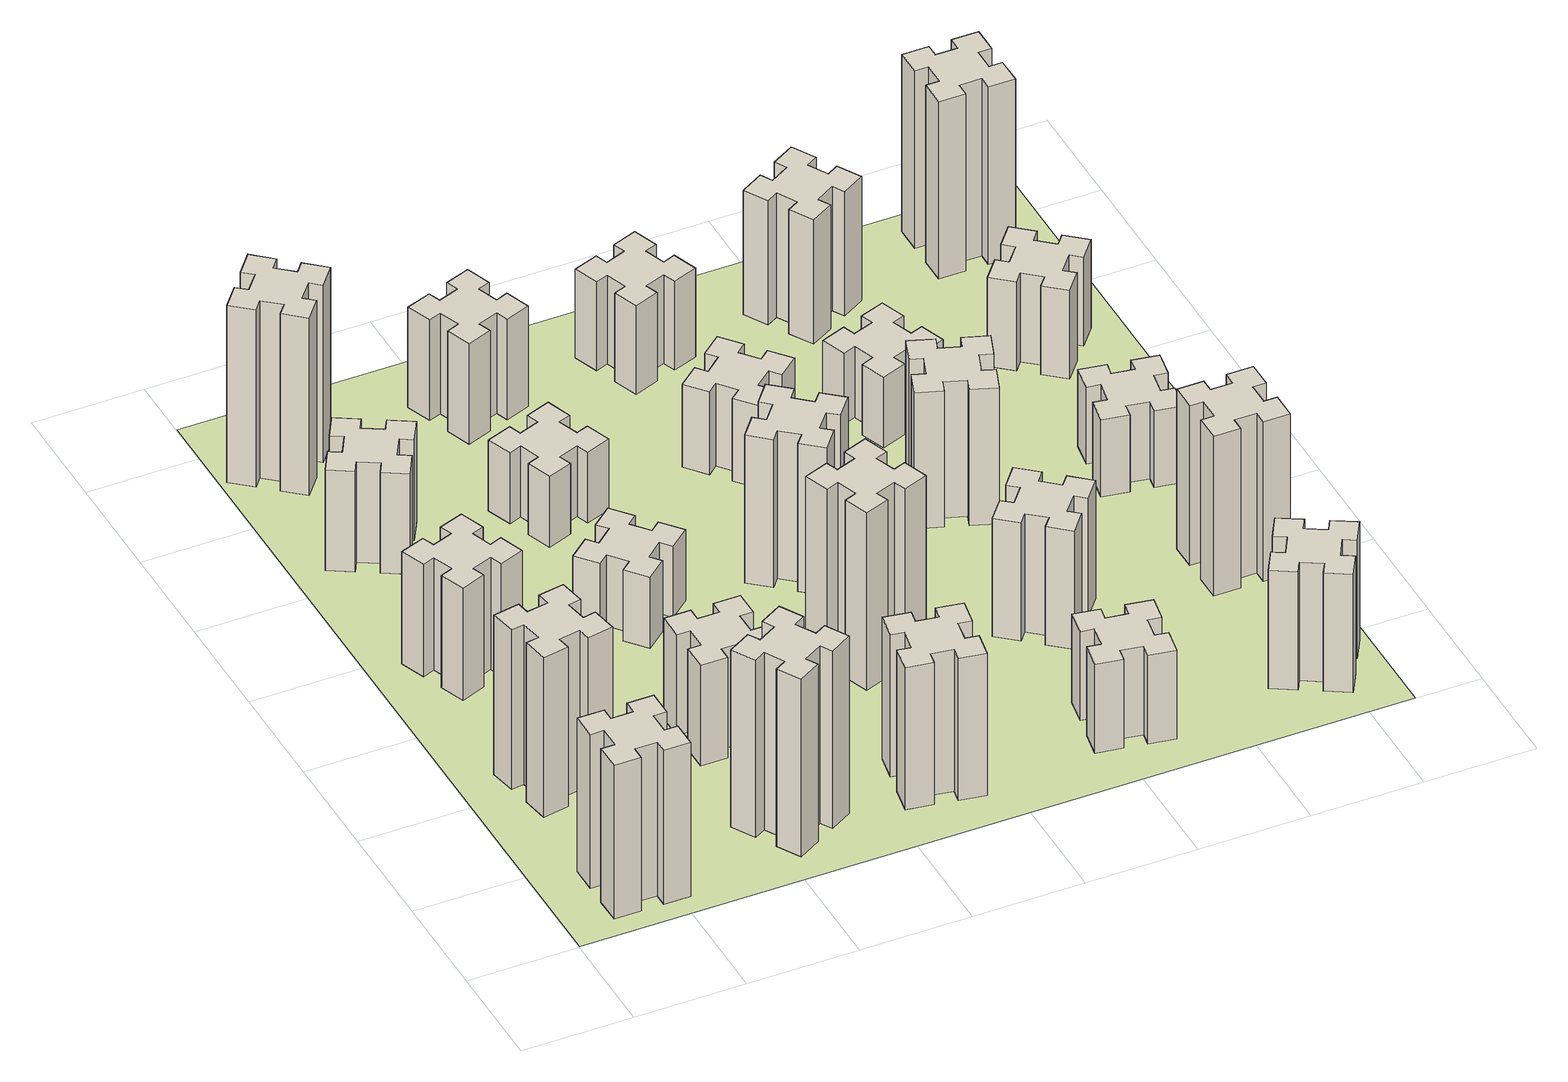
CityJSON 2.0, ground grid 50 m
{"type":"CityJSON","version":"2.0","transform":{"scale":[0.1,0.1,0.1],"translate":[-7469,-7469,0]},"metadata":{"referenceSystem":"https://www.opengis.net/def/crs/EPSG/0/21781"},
"CityObjects":{
"building1":{"type":"Building","attributes":{"class":"1000","function":"1000","usage":"1000","yearOfConstruction":2016,"roofType":"1000","measuredHeight":78,"storeysAboveGround":30,"storeysBelowGround":0},"geometry":[{"type":"Solid","lod":"1","boundaries":[[[[0,1,2,3,4,5,6,7,8,9,10,11,12,13,14,15,16,17,18,19]],[[17,16,20,21]],[[16,15,22,20]],[[15,14,23,22]],[[14,13,24,23]],[[13,12,25,24]],[[12,11,26,25]],[[11,10,27,26]],[[10,9,28,27]],[[9,8,29,28]],[[8,7,30,29]],[[7,6,31,30]],[[6,5,32,31]],[[5,4,33,32]],[[4,3,34,33]],[[3,2,35,34]],[[2,1,36,35]],[[1,0,37,36]],[[0,19,38,37]],[[19,18,39,38]],[[18,17,21,39]],[[24,25,26,27,28,29,30,31,32,33,34,35,36,37,38,39,21,20,22,23]]]]}]},
"building2":{"type":"Building","attributes":{"class":"1000","function":"1000","usage":"1000","yearOfConstruction":2016,"roofType":"1000","measuredHeight":81,"storeysAboveGround":30,"storeysBelowGround":0},"geometry":[{"type":"Solid","lod":"1","boundaries":[[[[40,41,42,43,44,45,46,47,48,49,50,51,52,53,54,55,56,57,58,59]],[[57,56,60,61]],[[56,55,62,60]],[[55,54,63,62]],[[54,53,64,63]],[[53,52,65,64]],[[52,51,66,65]],[[51,50,67,66]],[[50,49,68,67]],[[49,48,69,68]],[[48,47,70,69]],[[47,46,71,70]],[[46,45,72,71]],[[45,44,73,72]],[[44,43,74,73]],[[43,42,75,74]],[[42,41,76,75]],[[41,40,77,76]],[[40,59,78,77]],[[59,58,79,78]],[[58,57,61,79]],[[64,65,66,67,68,69,70,71,72,73,74,75,76,77,78,79,61,60,62,63]]]]}]},
"building3":{"type":"Building","attributes":{"class":"1000","function":"1000","usage":"1000","yearOfConstruction":2016,"roofType":"1000","measuredHeight":57,"storeysAboveGround":30,"storeysBelowGround":0},"geometry":[{"type":"Solid","lod":"1","boundaries":[[[[80,81,82,83,84,85,86,87,88,89,90,91,92,93,94,95,96,97,98,99]],[[97,96,100,101]],[[96,95,102,100]],[[95,94,103,102]],[[94,93,104,103]],[[93,92,105,104]],[[92,91,106,105]],[[91,90,107,106]],[[90,89,108,107]],[[89,88,109,108]],[[88,87,110,109]],[[87,86,111,110]],[[86,85,112,111]],[[85,84,113,112]],[[84,83,114,113]],[[83,82,115,114]],[[82,81,116,115]],[[81,80,117,116]],[[80,99,118,117]],[[99,98,119,118]],[[98,97,101,119]],[[104,105,106,107,108,109,110,111,112,113,114,115,116,117,118,119,101,100,102,103]]]]}]},
"building4":{"type":"Building","attributes":{"class":"1000","function":"1000","usage":"1000","yearOfConstruction":2016,"roofType":"1000","measuredHeight":51,"storeysAboveGround":30,"storeysBelowGround":0},"geometry":[{"type":"Solid","lod":"1","boundaries":[[[[120,121,122,123,124,125,126,127,128,129,130,131,132,133,134,135,136,137,138,139]],[[137,136,140,141]],[[136,135,142,140]],[[135,134,143,142]],[[134,133,144,143]],[[133,132,145,144]],[[132,131,146,145]],[[131,130,147,146]],[[130,129,148,147]],[[129,128,149,148]],[[128,127,150,149]],[[127,126,151,150]],[[126,125,152,151]],[[125,124,153,152]],[[124,123,154,153]],[[123,122,155,154]],[[122,121,156,155]],[[121,120,157,156]],[[120,139,158,157]],[[139,138,159,158]],[[138,137,141,159]],[[144,145,146,147,148,149,150,151,152,153,154,155,156,157,158,159,141,140,142,143]]]]}]},
"building5":{"type":"Building","attributes":{"class":"1000","function":"1000","usage":"1000","yearOfConstruction":2016,"roofType":"1000","measuredHeight":90,"storeysAboveGround":30,"storeysBelowGround":0},"geometry":[{"type":"Solid","lod":"1","boundaries":[[[[160,161,162,163,164,165,166,167,168,169,170,171,172,173,174,175,176,177,178,179]],[[177,176,180,181]],[[176,175,182,180]],[[175,174,183,182]],[[174,173,184,183]],[[173,172,185,184]],[[172,171,186,185]],[[171,170,187,186]],[[170,169,188,187]],[[169,168,189,188]],[[168,167,190,189]],[[167,166,191,190]],[[166,165,192,191]],[[165,164,193,192]],[[164,163,194,193]],[[163,162,195,194]],[[162,161,196,195]],[[161,160,197,196]],[[160,179,198,197]],[[179,178,199,198]],[[178,177,181,199]],[[184,185,186,187,188,189,190,191,192,193,194,195,196,197,198,199,181,180,182,183]]]]}]},
"building6":{"type":"Building","attributes":{"class":"1000","function":"1000","usage":"1000","yearOfConstruction":2016,"roofType":"1000","measuredHeight":90,"storeysAboveGround":30,"storeysBelowGround":0},"geometry":[{"type":"Solid","lod":"1","boundaries":[[[[200,201,202,203,204,205,206,207,208,209,210,211,212,213,214,215,216,217,218,219]],[[217,216,220,221]],[[216,215,222,220]],[[215,214,223,222]],[[214,213,224,223]],[[213,212,225,224]],[[212,211,226,225]],[[211,210,227,226]],[[210,209,228,227]],[[209,208,229,228]],[[208,207,230,229]],[[207,206,231,230]],[[206,205,232,231]],[[205,204,233,232]],[[204,203,234,233]],[[203,202,235,234]],[[202,201,236,235]],[[201,200,237,236]],[[200,219,238,237]],[[219,218,239,238]],[[218,217,221,239]],[[224,225,226,227,228,229,230,231,232,233,234,235,236,237,238,239,221,220,222,223]]]]}]},
"building7":{"type":"Building","attributes":{"class":"1000","function":"1000","usage":"1000","yearOfConstruction":2016,"roofType":"1000","measuredHeight":51,"storeysAboveGround":30,"storeysBelowGround":0},"geometry":[{"type":"Solid","lod":"1","boundaries":[[[[240,241,242,243,244,245,246,247,248,249,250,251,252,253,254,255,256,257,258,259]],[[257,256,260,261]],[[256,255,262,260]],[[255,254,263,262]],[[254,253,264,263]],[[253,252,265,264]],[[252,251,266,265]],[[251,250,267,266]],[[250,249,268,267]],[[249,248,269,268]],[[248,247,270,269]],[[247,246,271,270]],[[246,245,272,271]],[[245,244,273,272]],[[244,243,274,273]],[[243,242,275,274]],[[242,241,276,275]],[[241,240,277,276]],[[240,259,278,277]],[[259,258,279,278]],[[258,257,261,279]],[[264,265,266,267,268,269,270,271,272,273,274,275,276,277,278,279,261,260,262,263]]]]}]},
"building8":{"type":"Building","attributes":{"class":"1000","function":"1000","usage":"1000","yearOfConstruction":2016,"roofType":"1000","measuredHeight":36,"storeysAboveGround":30,"storeysBelowGround":0},"geometry":[{"type":"Solid","lod":"1","boundaries":[[[[280,281,282,283,284,285,286,287,288,289,290,291,292,293,294,295,296,297,298,299]],[[297,296,300,301]],[[296,295,302,300]],[[295,294,303,302]],[[294,293,304,303]],[[293,292,305,304]],[[292,291,306,305]],[[291,290,307,306]],[[290,289,308,307]],[[289,288,309,308]],[[288,287,310,309]],[[287,286,311,310]],[[286,285,312,311]],[[285,284,313,312]],[[284,283,314,313]],[[283,282,315,314]],[[282,281,316,315]],[[281,280,317,316]],[[280,299,318,317]],[[299,298,319,318]],[[298,297,301,319]],[[304,305,306,307,308,309,310,311,312,313,314,315,316,317,318,319,301,300,302,303]]]]}]},
"building9":{"type":"Building","attributes":{"class":"1000","function":"1000","usage":"1000","yearOfConstruction":2016,"roofType":"1000","measuredHeight":72,"storeysAboveGround":30,"storeysBelowGround":0},"geometry":[{"type":"Solid","lod":"1","boundaries":[[[[320,321,322,323,324,325,326,327,328,329,330,331,332,333,334,335,336,337,338,339]],[[337,336,340,341]],[[336,335,342,340]],[[335,334,343,342]],[[334,333,344,343]],[[333,332,345,344]],[[332,331,346,345]],[[331,330,347,346]],[[330,329,348,347]],[[329,328,349,348]],[[328,327,350,349]],[[327,326,351,350]],[[326,325,352,351]],[[325,324,353,352]],[[324,323,354,353]],[[323,322,355,354]],[[322,321,356,355]],[[321,320,357,356]],[[320,339,358,357]],[[339,338,359,358]],[[338,337,341,359]],[[344,345,346,347,348,349,350,351,352,353,354,355,356,357,358,359,341,340,342,343]]]]}]},
"building10":{"type":"Building","attributes":{"class":"1000","function":"1000","usage":"1000","yearOfConstruction":2016,"roofType":"1000","measuredHeight":36,"storeysAboveGround":30,"storeysBelowGround":0},"geometry":[{"type":"Solid","lod":"1","boundaries":[[[[360,361,362,363,364,365,366,367,368,369,370,371,372,373,374,375,376,377,378,379]],[[377,376,380,381]],[[376,375,382,380]],[[375,374,383,382]],[[374,373,384,383]],[[373,372,385,384]],[[372,371,386,385]],[[371,370,387,386]],[[370,369,388,387]],[[369,368,389,388]],[[368,367,390,389]],[[367,366,391,390]],[[366,365,392,391]],[[365,364,393,392]],[[364,363,394,393]],[[363,362,395,394]],[[362,361,396,395]],[[361,360,397,396]],[[360,379,398,397]],[[379,378,399,398]],[[378,377,381,399]],[[384,385,386,387,388,389,390,391,392,393,394,395,396,397,398,399,381,380,382,383]]]]}]},
"building11":{"type":"Building","attributes":{"class":"1000","function":"1000","usage":"1000","yearOfConstruction":2016,"roofType":"1000","measuredHeight":51,"storeysAboveGround":30,"storeysBelowGround":0},"geometry":[{"type":"Solid","lod":"1","boundaries":[[[[400,401,402,403,404,405,406,407,408,409,410,411,412,413,414,415,416,417,418,419]],[[417,416,420,421]],[[416,415,422,420]],[[415,414,423,422]],[[414,413,424,423]],[[413,412,425,424]],[[412,411,426,425]],[[411,410,427,426]],[[410,409,428,427]],[[409,408,429,428]],[[408,407,430,429]],[[407,406,431,430]],[[406,405,432,431]],[[405,404,433,432]],[[404,403,434,433]],[[403,402,435,434]],[[402,401,436,435]],[[401,400,437,436]],[[400,419,438,437]],[[419,418,439,438]],[[418,417,421,439]],[[424,425,426,427,428,429,430,431,432,433,434,435,436,437,438,439,421,420,422,423]]]]}]},
"building12":{"type":"Building","attributes":{"class":"1000","function":"1000","usage":"1000","yearOfConstruction":2016,"roofType":"1000","measuredHeight":90,"storeysAboveGround":30,"storeysBelowGround":0},"geometry":[{"type":"Solid","lod":"1","boundaries":[[[[440,441,442,443,444,445,446,447,448,449,450,451,452,453,454,455,456,457,458,459]],[[457,456,460,461]],[[456,455,462,460]],[[455,454,463,462]],[[454,453,464,463]],[[453,452,465,464]],[[452,451,466,465]],[[451,450,467,466]],[[450,449,468,467]],[[449,448,469,468]],[[448,447,470,469]],[[447,446,471,470]],[[446,445,472,471]],[[445,444,473,472]],[[444,443,474,473]],[[443,442,475,474]],[[442,441,476,475]],[[441,440,477,476]],[[440,459,478,477]],[[459,458,479,478]],[[458,457,461,479]],[[464,465,466,467,468,469,470,471,472,473,474,475,476,477,478,479,461,460,462,463]]]]}]},
"building13":{"type":"Building","attributes":{"class":"1000","function":"1000","usage":"1000","yearOfConstruction":2016,"roofType":"1000","measuredHeight":75,"storeysAboveGround":30,"storeysBelowGround":0},"geometry":[{"type":"Solid","lod":"1","boundaries":[[[[480,481,482,483,484,485,486,487,488,489,490,491,492,493,494,495,496,497,498,499]],[[497,496,500,501]],[[496,495,502,500]],[[495,494,503,502]],[[494,493,504,503]],[[493,492,505,504]],[[492,491,506,505]],[[491,490,507,506]],[[490,489,508,507]],[[489,488,509,508]],[[488,487,510,509]],[[487,486,511,510]],[[486,485,512,511]],[[485,484,513,512]],[[484,483,514,513]],[[483,482,515,514]],[[482,481,516,515]],[[481,480,517,516]],[[480,499,518,517]],[[499,498,519,518]],[[498,497,501,519]],[[504,505,506,507,508,509,510,511,512,513,514,515,516,517,518,519,501,500,502,503]]]]}]},
"building14":{"type":"Building","attributes":{"class":"1000","function":"1000","usage":"1000","yearOfConstruction":2016,"roofType":"1000","measuredHeight":45,"storeysAboveGround":30,"storeysBelowGround":0},"geometry":[{"type":"Solid","lod":"1","boundaries":[[[[520,521,522,523,524,525,526,527,528,529,530,531,532,533,534,535,536,537,538,539]],[[537,536,540,541]],[[536,535,542,540]],[[535,534,543,542]],[[534,533,544,543]],[[533,532,545,544]],[[532,531,546,545]],[[531,530,547,546]],[[530,529,548,547]],[[529,528,549,548]],[[528,527,550,549]],[[527,526,551,550]],[[526,525,552,551]],[[525,524,553,552]],[[524,523,554,553]],[[523,522,555,554]],[[522,521,556,555]],[[521,520,557,556]],[[520,539,558,557]],[[539,538,559,558]],[[538,537,541,559]],[[544,545,546,547,548,549,550,551,552,553,554,555,556,557,558,559,541,540,542,543]]]]}]},
"building15":{"type":"Building","attributes":{"class":"1000","function":"1000","usage":"1000","yearOfConstruction":2016,"roofType":"1000","measuredHeight":42,"storeysAboveGround":30,"storeysBelowGround":0},"geometry":[{"type":"Solid","lod":"1","boundaries":[[[[560,561,562,563,564,565,566,567,568,569,570,571,572,573,574,575,576,577,578,579]],[[577,576,580,581]],[[576,575,582,580]],[[575,574,583,582]],[[574,573,584,583]],[[573,572,585,584]],[[572,571,586,585]],[[571,570,587,586]],[[570,569,588,587]],[[569,568,589,588]],[[568,567,590,589]],[[567,566,591,590]],[[566,565,592,591]],[[565,564,593,592]],[[564,563,594,593]],[[563,562,595,594]],[[562,561,596,595]],[[561,560,597,596]],[[560,579,598,597]],[[579,578,599,598]],[[578,577,581,599]],[[584,585,586,587,588,589,590,591,592,593,594,595,596,597,598,599,581,580,582,583]]]]}]},
"building16":{"type":"Building","attributes":{"class":"1000","function":"1000","usage":"1000","yearOfConstruction":2016,"roofType":"1000","measuredHeight":45,"storeysAboveGround":30,"storeysBelowGround":0},"geometry":[{"type":"Solid","lod":"1","boundaries":[[[[600,601,602,603,604,605,606,607,608,609,610,611,612,613,614,615,616,617,618,619]],[[617,616,620,621]],[[616,615,622,620]],[[615,614,623,622]],[[614,613,624,623]],[[613,612,625,624]],[[612,611,626,625]],[[611,610,627,626]],[[610,609,628,627]],[[609,608,629,628]],[[608,607,630,629]],[[607,606,631,630]],[[606,605,632,631]],[[605,604,633,632]],[[604,603,634,633]],[[603,602,635,634]],[[602,601,636,635]],[[601,600,637,636]],[[600,619,638,637]],[[619,618,639,638]],[[618,617,621,639]],[[624,625,626,627,628,629,630,631,632,633,634,635,636,637,638,639,621,620,622,623]]]]}]},
"building17":{"type":"Building","attributes":{"class":"1000","function":"1000","usage":"1000","yearOfConstruction":2016,"roofType":"1000","measuredHeight":60,"storeysAboveGround":30,"storeysBelowGround":0},"geometry":[{"type":"Solid","lod":"1","boundaries":[[[[640,641,642,643,644,645,646,647,648,649,650,651,652,653,654,655,656,657,658,659]],[[657,656,660,661]],[[656,655,662,660]],[[655,654,663,662]],[[654,653,664,663]],[[653,652,665,664]],[[652,651,666,665]],[[651,650,667,666]],[[650,649,668,667]],[[649,648,669,668]],[[648,647,670,669]],[[647,646,671,670]],[[646,645,672,671]],[[645,644,673,672]],[[644,643,674,673]],[[643,642,675,674]],[[642,641,676,675]],[[641,640,677,676]],[[640,659,678,677]],[[659,658,679,678]],[[658,657,661,679]],[[664,665,666,667,668,669,670,671,672,673,674,675,676,677,678,679,661,660,662,663]]]]}]},
"building18":{"type":"Building","attributes":{"class":"1000","function":"1000","usage":"1000","yearOfConstruction":2016,"roofType":"1000","measuredHeight":69,"storeysAboveGround":30,"storeysBelowGround":0},"geometry":[{"type":"Solid","lod":"1","boundaries":[[[[680,681,682,683,684,685,686,687,688,689,690,691,692,693,694,695,696,697,698,699]],[[697,696,700,701]],[[696,695,702,700]],[[695,694,703,702]],[[694,693,704,703]],[[693,692,705,704]],[[692,691,706,705]],[[691,690,707,706]],[[690,689,708,707]],[[689,688,709,708]],[[688,687,710,709]],[[687,686,711,710]],[[686,685,712,711]],[[685,684,713,712]],[[684,683,714,713]],[[683,682,715,714]],[[682,681,716,715]],[[681,680,717,716]],[[680,699,718,717]],[[699,698,719,718]],[[698,697,701,719]],[[704,705,706,707,708,709,710,711,712,713,714,715,716,717,718,719,701,700,702,703]]]]}]},
"building19":{"type":"Building","attributes":{"class":"1000","function":"1000","usage":"1000","yearOfConstruction":2016,"roofType":"1000","measuredHeight":36,"storeysAboveGround":30,"storeysBelowGround":0},"geometry":[{"type":"Solid","lod":"1","boundaries":[[[[720,721,722,723,724,725,726,727,728,729,730,731,732,733,734,735,736,737,738,739]],[[737,736,740,741]],[[736,735,742,740]],[[735,734,743,742]],[[734,733,744,743]],[[733,732,745,744]],[[732,731,746,745]],[[731,730,747,746]],[[730,729,748,747]],[[729,728,749,748]],[[728,727,750,749]],[[727,726,751,750]],[[726,725,752,751]],[[725,724,753,752]],[[724,723,754,753]],[[723,722,755,754]],[[722,721,756,755]],[[721,720,757,756]],[[720,739,758,757]],[[739,738,759,758]],[[738,737,741,759]],[[744,745,746,747,748,749,750,751,752,753,754,755,756,757,758,759,741,740,742,743]]]]}]},
"building20":{"type":"Building","attributes":{"class":"1000","function":"1000","usage":"1000","yearOfConstruction":2016,"roofType":"1000","measuredHeight":60,"storeysAboveGround":30,"storeysBelowGround":0},"geometry":[{"type":"Solid","lod":"1","boundaries":[[[[760,761,762,763,764,765,766,767,768,769,770,771,772,773,774,775,776,777,778,779]],[[777,776,780,781]],[[776,775,782,780]],[[775,774,783,782]],[[774,773,784,783]],[[773,772,785,784]],[[772,771,786,785]],[[771,770,787,786]],[[770,769,788,787]],[[769,768,789,788]],[[768,767,790,789]],[[767,766,791,790]],[[766,765,792,791]],[[765,764,793,792]],[[764,763,794,793]],[[763,762,795,794]],[[762,761,796,795]],[[761,760,797,796]],[[760,779,798,797]],[[779,778,799,798]],[[778,777,781,799]],[[784,785,786,787,788,789,790,791,792,793,794,795,796,797,798,799,781,780,782,783]]]]}]},
"building21":{"type":"Building","attributes":{"class":"1000","function":"1000","usage":"1000","yearOfConstruction":2016,"roofType":"1000","measuredHeight":63,"storeysAboveGround":30,"storeysBelowGround":0},"geometry":[{"type":"Solid","lod":"1","boundaries":[[[[800,801,802,803,804,805,806,807,808,809,810,811,812,813,814,815,816,817,818,819]],[[817,816,820,821]],[[816,815,822,820]],[[815,814,823,822]],[[814,813,824,823]],[[813,812,825,824]],[[812,811,826,825]],[[811,810,827,826]],[[810,809,828,827]],[[809,808,829,828]],[[808,807,830,829]],[[807,806,831,830]],[[806,805,832,831]],[[805,804,833,832]],[[804,803,834,833]],[[803,802,835,834]],[[802,801,836,835]],[[801,800,837,836]],[[800,819,838,837]],[[819,818,839,838]],[[818,817,821,839]],[[824,825,826,827,828,829,830,831,832,833,834,835,836,837,838,839,821,820,822,823]]]]}]},
"building22":{"type":"Building","attributes":{"class":"1000","function":"1000","usage":"1000","yearOfConstruction":2016,"roofType":"1000","measuredHeight":81,"storeysAboveGround":30,"storeysBelowGround":0},"geometry":[{"type":"Solid","lod":"1","boundaries":[[[[840,841,842,843,844,845,846,847,848,849,850,851,852,853,854,855,856,857,858,859]],[[857,856,860,861]],[[856,855,862,860]],[[855,854,863,862]],[[854,853,864,863]],[[853,852,865,864]],[[852,851,866,865]],[[851,850,867,866]],[[850,849,868,867]],[[849,848,869,868]],[[848,847,870,869]],[[847,846,871,870]],[[846,845,872,871]],[[845,844,873,872]],[[844,843,874,873]],[[843,842,875,874]],[[842,841,876,875]],[[841,840,877,876]],[[840,859,878,877]],[[859,858,879,878]],[[858,857,861,879]],[[864,865,866,867,868,869,870,871,872,873,874,875,876,877,878,879,861,860,862,863]]]]}]},
"building23":{"type":"Building","attributes":{"class":"1000","function":"1000","usage":"1000","yearOfConstruction":2016,"roofType":"1000","measuredHeight":39,"storeysAboveGround":30,"storeysBelowGround":0},"geometry":[{"type":"Solid","lod":"1","boundaries":[[[[880,881,882,883,884,885,886,887,888,889,890,891,892,893,894,895,896,897,898,899]],[[897,896,900,901]],[[896,895,902,900]],[[895,894,903,902]],[[894,893,904,903]],[[893,892,905,904]],[[892,891,906,905]],[[891,890,907,906]],[[890,889,908,907]],[[889,888,909,908]],[[888,887,910,909]],[[887,886,911,910]],[[886,885,912,911]],[[885,884,913,912]],[[884,883,914,913]],[[883,882,915,914]],[[882,881,916,915]],[[881,880,917,916]],[[880,899,918,917]],[[899,898,919,918]],[[898,897,901,919]],[[904,905,906,907,908,909,910,911,912,913,914,915,916,917,918,919,901,900,902,903]]]]}]},
"building24":{"type":"Building","attributes":{"class":"1000","function":"1000","usage":"1000","yearOfConstruction":2016,"roofType":"1000","measuredHeight":45,"storeysAboveGround":30,"storeysBelowGround":0},"geometry":[{"type":"Solid","lod":"1","boundaries":[[[[920,921,922,923,924,925,926,927,928,929,930,931,932,933,934,935,936,937,938,939]],[[937,936,940,941]],[[936,935,942,940]],[[935,934,943,942]],[[934,933,944,943]],[[933,932,945,944]],[[932,931,946,945]],[[931,930,947,946]],[[930,929,948,947]],[[929,928,949,948]],[[928,927,950,949]],[[927,926,951,950]],[[926,925,952,951]],[[925,924,953,952]],[[924,923,954,953]],[[923,922,955,954]],[[922,921,956,955]],[[921,920,957,956]],[[920,939,958,957]],[[939,938,959,958]],[[938,937,941,959]],[[944,945,946,947,948,949,950,951,952,953,954,955,956,957,958,959,941,940,942,943]]]]}]},
"building25":{"type":"Building","attributes":{"class":"1000","function":"1000","usage":"1000","yearOfConstruction":2016,"roofType":"1000","measuredHeight":90,"storeysAboveGround":30,"storeysBelowGround":0},"geometry":[{"type":"Solid","lod":"1","boundaries":[[[[960,961,962,963,964,965,966,967,968,969,970,971,972,973,974,975,976,977,978,979]],[[977,976,980,981]],[[976,975,982,980]],[[975,974,983,982]],[[974,973,984,983]],[[973,972,985,984]],[[972,971,986,985]],[[971,970,987,986]],[[970,969,988,987]],[[969,968,989,988]],[[968,967,990,989]],[[967,966,991,990]],[[966,965,992,991]],[[965,964,993,992]],[[964,963,994,993]],[[963,962,995,994]],[[962,961,996,995]],[[961,960,997,996]],[[960,979,998,997]],[[979,978,999,998]],[[978,977,981,999]],[[984,985,986,987,988,989,990,991,992,993,994,995,996,997,998,999,981,980,982,983]]]]}]},
"landuse1":{"type":"LandUse","attributes":{"name":"plot1","function":"1010"},"geometry":[{"type":"MultiSurface","lod":"1","boundaries":[[[1000,1001,1002,1003]]]}]}
},
"vertices":[
[265,325,0],[265,225,0],[205,225,0],[205,105,0],[325,105,0],[325,165,0],[425,165,0],[425,105,0],[545,105,0],[545,225,0],[485,225,0],[485,325,0],[545,325,0],[545,445,0],[425,445,0],[425,385,0],[325,385,0],[325,445,0],[205,445,0],[205,325,0],[325,385,780],[325,445,780],[425,385,780],[425,445,780],[545,445,780],[545,325,780],[485,325,780],[485,225,780],[545,225,780],[545,105,780],[425,105,780],[425,165,780],[325,165,780],[325,105,780],[205,105,780],[205,225,780],[265,225,780],[265,325,780],[205,325,780],[205,445,780],
[405,1132,0],[307,1115,0],[297,1174,0],[178,1153,0],[199,1035,0],[258,1045,0],[276,947,0],[217,937,0],[237,818,0],[356,839,0],[345,898,0],[444,916,0],[454,857,0],[572,877,0],[551,996,0],[492,985,0],[475,1084,0],[534,1094,0],[513,1212,0],[395,1191,0],[475,1084,810],[534,1094,810],[492,985,810],[551,996,810],[572,877,810],[454,857,810],[444,916,810],[345,898,810],[356,839,810],[237,818,810],[217,937,810],[276,947,810],[258,1045,810],[199,1035,810],[178,1153,810],[297,1174,810],[307,1115,810],[405,1132,810],[395,1191,810],[513,1212,810],
[366,1735,0],[460,1769,0],[480,1713,0],[593,1754,0],[552,1867,0],[496,1846,0],[462,1940,0],[518,1960,0],[477,2073,0],[364,2032,0],[385,1976,0],[291,1942,0],[270,1998,0],[157,1957,0],[199,1844,0],[255,1865,0],[289,1771,0],[233,1750,0],[274,1637,0],[387,1679,0],[289,1771,570],[233,1750,570],[255,1865,570],[199,1844,570],[157,1957,570],[270,1998,570],[291,1942,570],[385,1976,570],[364,2032,570],[477,2073,570],[518,1960,570],[462,1940,570],[496,1846,570],[552,1867,570],[593,1754,570],[480,1713,570],[460,1769,570],[366,1735,570],[387,1679,570],[274,1637,570],
[446,2597,0],[496,2684,0],[548,2654,0],[608,2758,0],[504,2818,0],[474,2766,0],[387,2816,0],[417,2868,0],[313,2928,0],[253,2824,0],[305,2794,0],[255,2707,0],[203,2737,0],[143,2633,0],[247,2573,0],[277,2625,0],[364,2575,0],[334,2523,0],[438,2463,0],[498,2567,0],[364,2575,510],[334,2523,510],[277,2625,510],[247,2573,510],[143,2633,510],[203,2737,510],[255,2707,510],[305,2794,510],[253,2824,510],[313,2928,510],[417,2868,510],[387,2816,510],[474,2766,510],[504,2818,510],[608,2758,510],[548,2654,510],[496,2684,510],[446,2597,510],[498,2567,510],[438,2463,510],
[1127,255,0],[1214,305,0],[1244,253,0],[1348,313,0],[1288,417,0],[1236,387,0],[1186,474,0],[1238,504,0],[1178,608,0],[1074,548,0],[1104,496,0],[1017,446,0],[987,498,0],[883,438,0],[943,334,0],[995,364,0],[1045,277,0],[993,247,0],[1053,143,0],[1157,203,0],[1045,277,900],[993,247,900],[995,364,900],[943,334,900],[883,438,900],[987,498,900],[1017,446,900],[1104,496,900],[1074,548,900],[1178,608,900],[1238,504,900],[1186,474,900],[1236,387,900],[1288,417,900],[1348,313,900],[1244,253,900],[1214,305,900],[1127,255,900],[1157,203,900],[1053,143,900],
[384,3387,0],[308,3452,0],[346,3498,0],[254,3575,0],[177,3483,0],[223,3444,0],[159,3368,0],[113,3406,0],[36,3314,0],[128,3237,0],[166,3283,0],[243,3219,0],[204,3173,0],[296,3096,0],[373,3188,0],[327,3226,0],[392,3303,0],[438,3264,0],[515,3356,0],[423,3433,0],[392,3303,900],[438,3264,900],[327,3226,900],[373,3188,900],[296,3096,900],[204,3173,900],[243,3219,900],[166,3283,900],[128,3237,900],[36,3314,900],[113,3406,900],[159,3368,900],[223,3444,900],[177,3483,900],[254,3575,900],[346,3498,900],[308,3452,900],[384,3387,900],[423,3433,900],[515,3356,900],
[1165,1125,0],[1065,1125,0],[1065,1185,0],[945,1185,0],[945,1065,0],[1005,1065,0],[1005,965,0],[945,965,0],[945,845,0],[1065,845,0],[1065,905,0],[1165,905,0],[1165,845,0],[1285,845,0],[1285,965,0],[1225,965,0],[1225,1065,0],[1285,1065,0],[1285,1185,0],[1165,1185,0],[1225,1065,510],[1285,1065,510],[1225,965,510],[1285,965,510],[1285,845,510],[1165,845,510],[1165,905,510],[1065,905,510],[1065,845,510],[945,845,510],[945,965,510],[1005,965,510],[1005,1065,510],[945,1065,510],[945,1185,510],[1065,1185,510],[1065,1125,510],[1165,1125,510],[1165,1185,510],[1285,1185,510],
[1083,1972,0],[1006,1907,0],[968,1953,0],[876,1876,0],[953,1784,0],[999,1823,0],[1063,1746,0],[1017,1708,0],[1094,1616,0],[1186,1693,0],[1148,1739,0],[1224,1803,0],[1263,1757,0],[1355,1834,0],[1278,1926,0],[1232,1888,0],[1167,1964,0],[1213,2003,0],[1136,2095,0],[1044,2018,0],[1167,1964,360],[1213,2003,360],[1232,1888,360],[1278,1926,360],[1355,1834,360],[1263,1757,360],[1224,1803,360],[1148,1739,360],[1186,1693,360],[1094,1616,360],[1017,1708,360],[1063,1746,360],[999,1823,360],[953,1784,360],[876,1876,360],[968,1953,360],[1006,1907,360],[1083,1972,360],[1044,2018,360],[1136,2095,360],
[1855,307,0],[1872,405,0],[1931,395,0],[1952,513,0],[1834,534,0],[1824,475,0],[1725,492,0],[1736,551,0],[1617,572,0],[1597,454,0],[1656,444,0],[1638,345,0],[1579,356,0],[1558,237,0],[1677,217,0],[1687,276,0],[1785,258,0],[1775,199,0],[1893,178,0],[1914,297,0],[1785,258,720],[1775,199,720],[1687,276,720],[1677,217,720],[1558,237,720],[1579,356,720],[1638,345,720],[1656,444,720],[1597,454,720],[1617,572,720],[1736,551,720],[1725,492,720],[1824,475,720],[1834,534,720],[1952,513,720],[1931,395,720],[1872,405,720],[1855,307,720],[1914,297,720],[1893,178,720],
[1106,2475,0],[1200,2509,0],[1220,2453,0],[1333,2494,0],[1292,2607,0],[1236,2586,0],[1202,2680,0],[1258,2700,0],[1217,2813,0],[1104,2772,0],[1125,2716,0],[1031,2682,0],[1010,2738,0],[897,2697,0],[939,2584,0],[995,2605,0],[1029,2511,0],[973,2490,0],[1014,2377,0],[1127,2419,0],[1029,2511,360],[973,2490,360],[995,2605,360],[939,2584,360],[897,2697,360],[1010,2738,360],[1031,2682,360],[1125,2716,360],[1104,2772,360],[1217,2813,360],[1258,2700,360],[1202,2680,360],[1236,2586,360],[1292,2607,360],[1333,2494,360],[1220,2453,360],[1200,2509,360],[1106,2475,360],[1127,2419,360],[1014,2377,360],
[1125,3456,0],[1031,3422,0],[1010,3478,0],[897,3437,0],[939,3324,0],[995,3345,0],[1029,3251,0],[973,3230,0],[1014,3117,0],[1127,3159,0],[1106,3215,0],[1200,3249,0],[1220,3193,0],[1333,3234,0],[1292,3347,0],[1236,3326,0],[1202,3420,0],[1258,3440,0],[1217,3553,0],[1104,3512,0],[1202,3420,510],[1258,3440,510],[1236,3326,510],[1292,3347,510],[1333,3234,510],[1220,3193,510],[1200,3249,510],[1106,3215,510],[1127,3159,510],[1014,3117,510],[973,3230,510],[1029,3251,510],[995,3345,510],[939,3324,510],[897,3437,510],[1010,3478,510],[1031,3422,510],[1125,3456,510],[1104,3512,510],[1217,3553,510],
[1846,1095,0],[1940,1129,0],[1960,1073,0],[2073,1114,0],[2032,1227,0],[1976,1206,0],[1942,1300,0],[1998,1320,0],[1957,1433,0],[1844,1392,0],[1865,1336,0],[1771,1302,0],[1750,1358,0],[1637,1317,0],[1679,1204,0],[1735,1225,0],[1769,1131,0],[1713,1110,0],[1754,997,0],[1867,1039,0],[1769,1131,900],[1713,1110,900],[1735,1225,900],[1679,1204,900],[1637,1317,900],[1750,1358,900],[1771,1302,900],[1865,1336,900],[1844,1392,900],[1957,1433,900],[1998,1320,900],[1942,1300,900],[1976,1206,900],[2032,1227,900],[2073,1114,900],[1960,1073,900],[1940,1129,900],[1846,1095,900],[1867,1039,900],[1754,997,900],
[1964,1907,0],[1888,1972,0],[1926,2018,0],[1834,2095,0],[1757,2003,0],[1803,1964,0],[1739,1888,0],[1693,1926,0],[1616,1834,0],[1708,1757,0],[1746,1803,0],[1823,1739,0],[1784,1693,0],[1876,1616,0],[1953,1708,0],[1907,1746,0],[1972,1823,0],[2018,1784,0],[2095,1876,0],[2003,1953,0],[1972,1823,750],[2018,1784,750],[1907,1746,750],[1953,1708,750],[1876,1616,750],[1784,1693,750],[1823,1739,750],[1746,1803,750],[1708,1757,750],[1616,1834,750],[1693,1926,750],[1739,1888,750],[1803,1964,750],[1757,2003,750],[1834,2095,750],[1926,2018,750],[1888,1972,750],[1964,1907,750],[2003,1953,750],[2095,1876,750],
[2664,475,0],[2565,492,0],[2576,551,0],[2457,572,0],[2437,454,0],[2496,444,0],[2478,345,0],[2419,356,0],[2398,237,0],[2517,217,0],[2527,276,0],[2625,258,0],[2615,199,0],[2733,178,0],[2754,297,0],[2695,307,0],[2712,405,0],[2771,395,0],[2792,513,0],[2674,534,0],[2712,405,450],[2771,395,450],[2695,307,450],[2754,297,450],[2733,178,450],[2615,199,450],[2625,258,450],[2527,276,450],[2517,217,450],[2398,237,450],[2419,356,450],[2478,345,450],[2496,444,450],[2437,454,450],[2457,572,450],[2576,551,450],[2565,492,450],[2664,475,450],[2674,534,450],[2792,513,450],
[1988,2479,0],[2064,2543,0],[2103,2497,0],[2195,2574,0],[2118,2666,0],[2072,2628,0],[2007,2704,0],[2053,2743,0],[1976,2835,0],[1884,2758,0],[1923,2712,0],[1846,2647,0],[1808,2693,0],[1716,2616,0],[1793,2524,0],[1839,2563,0],[1903,2486,0],[1857,2448,0],[1934,2356,0],[2026,2433,0],[1903,2486,420],[1857,2448,420],[1839,2563,420],[1793,2524,420],[1716,2616,420],[1808,2693,420],[1846,2647,420],[1923,2712,420],[1884,2758,420],[1976,2835,420],[2053,2743,420],[2007,2704,420],[2072,2628,420],[2118,2666,420],[2195,2574,420],[2103,2497,420],[2064,2543,420],[1988,2479,420],[2026,2433,420],[1934,2356,420],
[1865,3456,0],[1771,3422,0],[1750,3478,0],[1637,3437,0],[1679,3324,0],[1735,3345,0],[1769,3251,0],[1713,3230,0],[1754,3117,0],[1867,3159,0],[1846,3215,0],[1940,3249,0],[1960,3193,0],[2073,3234,0],[2032,3347,0],[1976,3326,0],[1942,3420,0],[1998,3440,0],[1957,3553,0],[1844,3512,0],[1942,3420,450],[1998,3440,450],[1976,3326,450],[2032,3347,450],[2073,3234,450],[1960,3193,450],[1940,3249,450],[1846,3215,450],[1867,3159,450],[1754,3117,450],[1713,3230,450],[1769,3251,450],[1735,3345,450],[1679,3324,450],[1637,3437,450],[1750,3478,450],[1771,3422,450],[1865,3456,450],[1844,3512,450],[1957,3553,450],
[2647,1006,0],[2712,1083,0],[2758,1044,0],[2835,1136,0],[2743,1213,0],[2704,1167,0],[2628,1232,0],[2666,1278,0],[2574,1355,0],[2497,1263,0],[2543,1224,0],[2479,1148,0],[2433,1186,0],[2356,1094,0],[2448,1017,0],[2486,1063,0],[2563,999,0],[2524,953,0],[2616,876,0],[2693,968,0],[2563,999,600],[2524,953,600],[2486,1063,600],[2448,1017,600],[2356,1094,600],[2433,1186,600],[2479,1148,600],[2543,1224,600],[2497,1263,600],[2574,1355,600],[2666,1278,600],[2628,1232,600],[2704,1167,600],[2743,1213,600],[2835,1136,600],[2758,1044,600],[2712,1083,600],[2647,1006,600],[2693,968,600],[2616,876,600],
[2682,1871,0],[2716,1965,0],[2772,1944,0],[2813,2057,0],[2700,2098,0],[2680,2042,0],[2586,2076,0],[2607,2132,0],[2494,2173,0],[2453,2060,0],[2509,2040,0],[2475,1946,0],[2419,1967,0],[2377,1854,0],[2490,1813,0],[2511,1869,0],[2605,1835,0],[2584,1779,0],[2697,1737,0],[2738,1850,0],[2605,1835,690],[2584,1779,690],[2511,1869,690],[2490,1813,690],[2377,1854,690],[2419,1967,690],[2475,1946,690],[2509,2040,690],[2453,2060,690],[2494,2173,690],[2607,2132,690],[2586,2076,690],[2680,2042,690],[2700,2098,690],[2813,2057,690],[2772,1944,690],[2716,1965,690],[2682,1871,690],[2738,1850,690],[2697,1737,690],
[2586,2475,0],[2680,2509,0],[2700,2453,0],[2813,2494,0],[2772,2607,0],[2716,2586,0],[2682,2680,0],[2738,2700,0],[2697,2813,0],[2584,2772,0],[2605,2716,0],[2511,2682,0],[2490,2738,0],[2377,2697,0],[2419,2584,0],[2475,2605,0],[2509,2511,0],[2453,2490,0],[2494,2377,0],[2607,2419,0],[2509,2511,360],[2453,2490,360],[2475,2605,360],[2419,2584,360],[2377,2697,360],[2490,2738,360],[2511,2682,360],[2605,2716,360],[2584,2772,360],[2697,2813,360],[2738,2700,360],[2682,2680,360],[2716,2586,360],[2772,2607,360],[2813,2494,360],[2700,2453,360],[2680,2509,360],[2586,2475,360],[2607,2419,360],[2494,2377,360],
[3365,474,0],[3315,387,0],[3263,417,0],[3203,313,0],[3307,253,0],[3337,305,0],[3424,255,0],[3394,203,0],[3498,143,0],[3558,247,0],[3506,277,0],[3556,364,0],[3608,334,0],[3668,438,0],[3564,498,0],[3534,446,0],[3447,496,0],[3477,548,0],[3373,608,0],[3313,504,0],[3447,496,600],[3477,548,600],[3534,446,600],[3564,498,600],[3668,438,600],[3608,334,600],[3556,364,600],[3506,277,600],[3558,247,600],[3498,143,600],[3394,203,600],[3424,255,600],[3337,305,600],[3307,253,600],[3203,313,600],[3263,417,600],[3315,387,600],[3365,474,600],[3313,504,600],[3373,608,600],
[2716,3347,0],[2666,3434,0],[2718,3464,0],[2658,3568,0],[2554,3508,0],[2584,3456,0],[2497,3406,0],[2467,3458,0],[2363,3398,0],[2423,3294,0],[2475,3324,0],[2525,3237,0],[2473,3207,0],[2533,3103,0],[2637,3163,0],[2607,3215,0],[2694,3265,0],[2724,3213,0],[2828,3273,0],[2768,3377,0],[2694,3265,630],[2724,3213,630],[2607,3215,630],[2637,3163,630],[2533,3103,630],[2473,3207,630],[2525,3237,630],[2475,3324,630],[2423,3294,630],[2363,3398,630],[2467,3458,630],[2497,3406,630],[2584,3456,630],[2554,3508,630],[2658,3568,630],[2718,3464,630],[2666,3434,630],[2716,3347,630],[2768,3377,630],[2828,3273,630],
[3325,1165,0],[3325,1065,0],[3265,1065,0],[3265,945,0],[3385,945,0],[3385,1005,0],[3485,1005,0],[3485,945,0],[3605,945,0],[3605,1065,0],[3545,1065,0],[3545,1165,0],[3605,1165,0],[3605,1285,0],[3485,1285,0],[3485,1225,0],[3385,1225,0],[3385,1285,0],[3265,1285,0],[3265,1165,0],[3385,1225,810],[3385,1285,810],[3485,1225,810],[3485,1285,810],[3605,1285,810],[3605,1165,810],[3545,1165,810],[3545,1065,810],[3605,1065,810],[3605,945,810],[3485,945,810],[3485,1005,810],[3385,1005,810],[3385,945,810],[3265,945,810],[3265,1065,810],[3325,1065,810],[3325,1165,810],[3265,1165,810],[3265,1285,810],
[3435,1787,0],[3452,1885,0],[3511,1875,0],[3532,1993,0],[3414,2014,0],[3404,1955,0],[3305,1972,0],[3316,2031,0],[3197,2052,0],[3177,1934,0],[3236,1924,0],[3218,1825,0],[3159,1836,0],[3138,1717,0],[3257,1697,0],[3267,1756,0],[3365,1738,0],[3355,1679,0],[3473,1658,0],[3494,1777,0],[3365,1738,390],[3355,1679,390],[3267,1756,390],[3257,1697,390],[3138,1717,390],[3159,1836,390],[3218,1825,390],[3236,1924,390],[3177,1934,390],[3197,2052,390],[3316,2031,390],[3305,1972,390],[3404,1955,390],[3414,2014,390],[3532,1993,390],[3511,1875,390],[3452,1885,390],[3435,1787,390],[3494,1777,390],[3473,1658,390],
[3444,2747,0],[3368,2812,0],[3406,2858,0],[3314,2935,0],[3237,2843,0],[3283,2804,0],[3219,2728,0],[3173,2766,0],[3096,2674,0],[3188,2597,0],[3226,2643,0],[3303,2579,0],[3264,2533,0],[3356,2456,0],[3433,2548,0],[3387,2586,0],[3452,2663,0],[3498,2624,0],[3575,2716,0],[3483,2793,0],[3452,2663,450],[3498,2624,450],[3387,2586,450],[3433,2548,450],[3356,2456,450],[3264,2533,450],[3303,2579,450],[3226,2643,450],[3188,2597,450],[3096,2674,450],[3173,2766,450],[3219,2728,450],[3283,2804,450],[3237,2843,450],[3314,2935,450],[3406,2858,450],[3368,2812,450],[3444,2747,450],[3483,2793,450],[3575,2716,450],
[3285,3325,0],[3385,3325,0],[3385,3265,0],[3505,3265,0],[3505,3385,0],[3445,3385,0],[3445,3485,0],[3505,3485,0],[3505,3605,0],[3385,3605,0],[3385,3545,0],[3285,3545,0],[3285,3605,0],[3165,3605,0],[3165,3485,0],[3225,3485,0],[3225,3385,0],[3165,3385,0],[3165,3265,0],[3285,3265,0],[3225,3385,900],[3165,3385,900],[3225,3485,900],[3165,3485,900],[3165,3605,900],[3285,3605,900],[3285,3545,900],[3385,3545,900],[3385,3605,900],[3505,3605,900],[3505,3485,900],[3445,3485,900],[3445,3385,900],[3505,3385,900],[3505,3265,900],[3385,3265,900],[3385,3325,900],[3285,3325,900],[3285,3265,900],[3165,3265,900],
[5,3705,0],[3705,3705,0],[3705,5,0],[5,5,0]
]}
